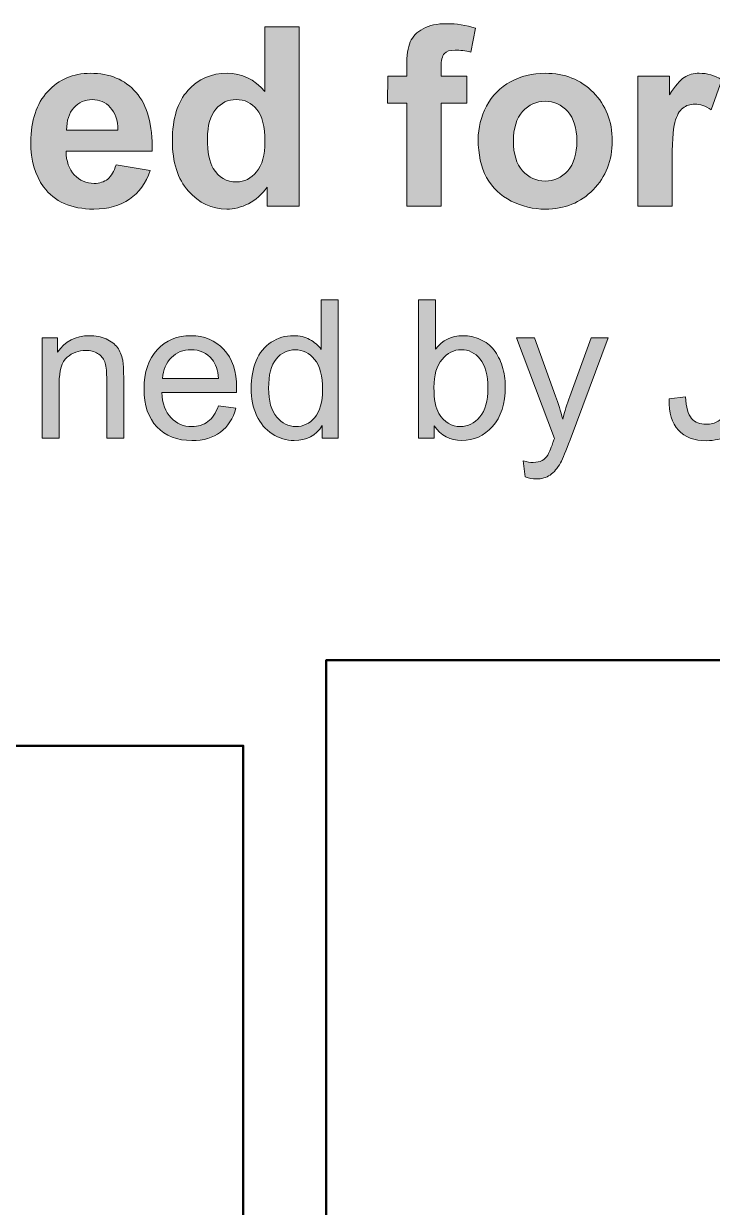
# Model space of a CAD drawing. Header units: inches. Extents: x 1117 to 1992, y -2324 to -585.
# Drawn here: x 1571.14 to 1596.08, y -1708.69 to -1665.86 of the extents above; entities that cross this region are included whole.
import ezdxf

# ---------------------------------------------------------------- set-up
doc = ezdxf.new("R2010")
doc.units = ezdxf.units.IN
doc.header["$MEASUREMENT"] = 0
doc.layers.add('Layer 1', color=7, linetype='Continuous')

# ---------------------------------------------------------------- blocks, each defined once
blk = doc.blocks.new('block 244')
at = {"layer": 'Layer 1', "true_color": 0x010101}
h = blk.add_hatch(color=18, dxfattribs=at)
h.dxf.hatch_style = 2
edge = h.paths.add_edge_path()
edge.add_spline(control_points=[(1584.325, -1667.756), (1584.325, -1667.756), (1585.015, -1667.756), (1585.015, -1667.756), (1585.015, -1667.756), (1585.015, -1667.402), (1585.015, -1667.402), (1585.015, -1667.006), (1585.058, -1666.711), (1585.142, -1666.516), (1585.226, -1666.321), (1585.381, -1666.163), (1585.607, -1666.04), (1585.833, -1665.917), (1586.117, -1665.856), (1586.464, -1665.856), (1586.818, -1665.856), (1587.165, -1665.909), (1587.505, -1666.015), (1587.505, -1666.015), (1587.336, -1666.883), (1587.336, -1666.883), (1587.138, -1666.836), (1586.947, -1666.813), (1586.764, -1666.813), (1586.584, -1666.813), (1586.455, -1666.855), (1586.377, -1666.939), (1586.297, -1667.023), (1586.259, -1667.184), (1586.259, -1667.424), (1586.259, -1667.424), (1586.259, -1667.755), (1586.259, -1667.755), (1586.259, -1667.755), (1587.189, -1667.755), (1587.189, -1667.755), (1587.189, -1667.755), (1587.189, -1668.734), (1587.189, -1668.734), (1587.189, -1668.734), (1586.259, -1668.734), (1586.259, -1668.734), (1586.259, -1668.734), (1586.259, -1672.459), (1586.259, -1672.459), (1586.259, -1672.459), (1585.014, -1672.459), (1585.014, -1672.459), (1585.014, -1672.459), (1585.014, -1668.734), (1585.014, -1668.734), (1585.014, -1668.734), (1584.324, -1668.734), (1584.324, -1668.734), (1584.324, -1668.734), (1584.325, -1667.756), (1584.325, -1667.756), (1584.325, -1667.756), (1584.325, -1667.756), (1584.325, -1667.756)], knot_values=[0, 0, 0, 0, 1, 1, 1, 2, 2, 2, 3, 3, 3, 4, 4, 4, 5, 5, 5, 6, 6, 6, 7, 7, 7, 8, 8, 8, 9, 9, 9, 10, 10, 10, 11, 11, 11, 12, 12, 12, 13, 13, 13, 14, 14, 14, 15, 15, 15, 16, 16, 16, 17, 17, 17, 18, 18, 18, 19, 19, 19, 20, 20, 20, 20], degree=3, periodic=1)
h = blk.add_hatch(color=18, dxfattribs=at)
h.dxf.hatch_style = 2
edge = h.paths.add_edge_path()
edge.add_spline(control_points=[(1581.122, -1672.46), (1581.122, -1672.46), (1579.967, -1672.46), (1579.967, -1672.46), (1579.967, -1672.46), (1579.967, -1671.769), (1579.967, -1671.769), (1579.775, -1672.039), (1579.547, -1672.238), (1579.286, -1672.37), (1579.025, -1672.501), (1578.762, -1672.567), (1578.496, -1672.567), (1577.956, -1672.567), (1577.493, -1672.35), (1577.107, -1671.913), (1576.722, -1671.479), (1576.529, -1670.87), (1576.529, -1670.091), (1576.529, -1669.293), (1576.717, -1668.687), (1577.091, -1668.273), (1577.467, -1667.858), (1577.94, -1667.65), (1578.513, -1667.65), (1579.039, -1667.65), (1579.494, -1667.869), (1579.877, -1668.306), (1579.877, -1668.306), (1579.877, -1665.967), (1579.877, -1665.967), (1579.877, -1665.967), (1581.121, -1665.967), (1581.121, -1665.967), (1581.121, -1665.967), (1581.122, -1672.46), (1581.122, -1672.46), (1581.122, -1672.46), (1581.122, -1672.46), (1581.122, -1672.46)], knot_values=[0, 0, 0, 0, 1, 1, 1, 2, 2, 2, 3, 3, 3, 4, 4, 4, 5, 5, 5, 6, 6, 6, 7, 7, 7, 8, 8, 8, 9, 9, 9, 10, 10, 10, 11, 11, 11, 12, 12, 12, 13, 13, 13, 13], degree=3, periodic=1)
edge = h.paths.add_edge_path()
edge.add_spline(control_points=[(1577.8, -1670.006), (1577.8, -1670.509), (1577.869, -1670.872), (1578.008, -1671.096), (1578.209, -1671.421), (1578.489, -1671.583), (1578.85, -1671.583), (1579.136, -1671.583), (1579.38, -1671.461), (1579.58, -1671.218), (1579.781, -1670.974), (1579.882, -1670.611), (1579.882, -1670.126), (1579.882, -1669.586), (1579.784, -1669.196), (1579.589, -1668.959), (1579.395, -1668.721), (1579.145, -1668.602), (1578.841, -1668.602), (1578.546, -1668.602), (1578.298, -1668.719), (1578.099, -1668.954), (1577.9, -1669.189), (1577.8, -1669.54), (1577.8, -1670.006)], knot_values=[0, 0, 0, 0, 1, 1, 1, 2, 2, 2, 3, 3, 3, 4, 4, 4, 5, 5, 5, 6, 6, 6, 7, 7, 7, 8, 8, 8, 8], degree=3, periodic=1)
h = blk.add_hatch(color=18, dxfattribs=at)
h.dxf.hatch_style = 2
edge = h.paths.add_edge_path()
edge.add_spline(control_points=[(1574.488, -1670.963), (1574.488, -1670.963), (1575.728, -1671.171), (1575.728, -1671.171), (1575.569, -1671.626), (1575.317, -1671.972), (1574.973, -1672.209), (1574.629, -1672.448), (1574.198, -1672.567), (1573.682, -1672.567), (1572.864, -1672.567), (1572.259, -1672.299), (1571.867, -1671.765), (1571.556, -1671.337), (1571.401, -1670.797), (1571.401, -1670.144), (1571.401, -1669.365), (1571.605, -1668.754), (1572.013, -1668.313), (1572.419, -1667.872), (1572.934, -1667.651), (1573.558, -1667.651), (1574.257, -1667.651), (1574.81, -1667.882), (1575.214, -1668.344), (1575.619, -1668.807), (1575.812, -1669.514), (1575.795, -1670.468), (1575.795, -1670.468), (1572.677, -1670.468), (1572.677, -1670.468), (1572.685, -1670.837), (1572.786, -1671.124), (1572.978, -1671.329), (1573.17, -1671.534), (1573.41, -1671.637), (1573.696, -1671.637), (1573.891, -1671.637), (1574.056, -1671.585), (1574.188, -1671.478), (1574.319, -1671.371), (1574.419, -1671.2), (1574.488, -1670.963)], knot_values=[0, 0, 0, 0, 1, 1, 1, 2, 2, 2, 3, 3, 3, 4, 4, 4, 5, 5, 5, 6, 6, 6, 7, 7, 7, 8, 8, 8, 9, 9, 9, 10, 10, 10, 11, 11, 11, 12, 12, 12, 13, 13, 13, 14, 14, 14, 14], degree=3, periodic=1)
edge = h.paths.add_edge_path()
edge.add_spline(control_points=[(1574.558, -1669.705), (1574.55, -1669.345), (1574.457, -1669.072), (1574.279, -1668.884), (1574.102, -1668.697), (1573.887, -1668.603), (1573.633, -1668.603), (1573.361, -1668.603), (1573.137, -1668.702), (1572.959, -1668.9), (1572.782, -1669.098), (1572.695, -1669.366), (1572.698, -1669.705), (1572.698, -1669.705), (1574.558, -1669.705), (1574.558, -1669.705), (1574.558, -1669.705), (1574.558, -1669.705), (1574.558, -1669.705)], knot_values=[0, 0, 0, 0, 1, 1, 1, 2, 2, 2, 3, 3, 3, 4, 4, 4, 5, 5, 5, 6, 6, 6, 6], degree=3, periodic=1)
h = blk.add_hatch(color=18, dxfattribs=at)
h.dxf.hatch_style = 2
edge = h.paths.add_edge_path()
edge.add_spline(control_points=[(1587.602, -1670.042), (1587.602, -1669.629), (1587.704, -1669.229), (1587.908, -1668.842), (1588.112, -1668.455), (1588.4, -1668.16), (1588.774, -1667.956), (1589.147, -1667.752), (1589.564, -1667.651), (1590.025, -1667.651), (1590.736, -1667.651), (1591.32, -1667.882), (1591.774, -1668.344), (1592.229, -1668.807), (1592.456, -1669.391), (1592.456, -1670.096), (1592.456, -1670.808), (1592.228, -1671.397), (1591.767, -1671.866), (1591.308, -1672.334), (1590.731, -1672.568), (1590.034, -1672.568), (1589.603, -1672.568), (1589.191, -1672.471), (1588.8, -1672.275), (1588.41, -1672.081), (1588.112, -1671.795), (1587.908, -1671.418), (1587.705, -1671.041), (1587.602, -1670.583), (1587.602, -1670.042)], knot_values=[0, 0, 0, 0, 1, 1, 1, 2, 2, 2, 3, 3, 3, 4, 4, 4, 5, 5, 5, 6, 6, 6, 7, 7, 7, 8, 8, 8, 9, 9, 9, 10, 10, 10, 10], degree=3, periodic=1)
edge = h.paths.add_edge_path()
edge.add_spline(control_points=[(1588.878, -1670.108), (1588.878, -1670.575), (1588.989, -1670.932), (1589.21, -1671.18), (1589.432, -1671.428), (1589.704, -1671.553), (1590.029, -1671.553), (1590.354, -1671.553), (1590.626, -1671.428), (1590.846, -1671.18), (1591.066, -1670.932), (1591.177, -1670.572), (1591.177, -1670.1), (1591.177, -1669.638), (1591.066, -1669.284), (1590.846, -1669.036), (1590.626, -1668.789), (1590.354, -1668.664), (1590.029, -1668.664), (1589.704, -1668.664), (1589.432, -1668.789), (1589.21, -1669.036), (1588.989, -1669.284), (1588.878, -1669.642), (1588.878, -1670.108)], knot_values=[0, 0, 0, 0, 1, 1, 1, 2, 2, 2, 3, 3, 3, 4, 4, 4, 5, 5, 5, 6, 6, 6, 7, 7, 7, 8, 8, 8, 8], degree=3, periodic=1)
h = blk.add_hatch(color=18, dxfattribs=at)
h.dxf.hatch_style = 2
edge = h.paths.add_edge_path()
edge.add_spline(control_points=[(1594.622, -1672.46), (1594.622, -1672.46), (1593.378, -1672.46), (1593.378, -1672.46), (1593.378, -1672.46), (1593.378, -1667.757), (1593.378, -1667.757), (1593.378, -1667.757), (1594.534, -1667.757), (1594.534, -1667.757), (1594.534, -1667.757), (1594.534, -1668.426), (1594.534, -1668.426), (1594.732, -1668.109), (1594.909, -1667.902), (1595.067, -1667.801), (1595.225, -1667.701), (1595.405, -1667.65), (1595.606, -1667.65), (1595.889, -1667.65), (1596.162, -1667.728), (1596.424, -1667.885), (1596.424, -1667.885), (1596.039, -1668.97), (1596.039, -1668.97), (1595.829, -1668.834), (1595.635, -1668.767), (1595.454, -1668.767), (1595.281, -1668.767), (1595.133, -1668.815), (1595.011, -1668.91), (1594.89, -1669.006), (1594.796, -1669.18), (1594.726, -1669.431), (1594.656, -1669.682), (1594.622, -1670.208), (1594.622, -1671.008), (1594.622, -1671.008), (1594.622, -1672.46), (1594.622, -1672.46), (1594.622, -1672.46), (1594.622, -1672.46), (1594.622, -1672.46)], knot_values=[0, 0, 0, 0, 1, 1, 1, 2, 2, 2, 3, 3, 3, 4, 4, 4, 5, 5, 5, 6, 6, 6, 7, 7, 7, 8, 8, 8, 9, 9, 9, 10, 10, 10, 11, 11, 11, 12, 12, 12, 13, 13, 13, 14, 14, 14, 14], degree=3, periodic=1)
h = blk.add_hatch(color=18, dxfattribs=at)
h.dxf.hatch_style = 2
edge = h.paths.add_edge_path()
edge.add_spline(control_points=[(1581.957, -1680.86), (1581.957, -1680.86), (1581.957, -1680.403), (1581.957, -1680.403), (1581.727, -1680.763), (1581.389, -1680.942), (1580.942, -1680.942), (1580.653, -1680.942), (1580.387, -1680.862), (1580.144, -1680.703), (1579.901, -1680.543), (1579.714, -1680.321), (1579.58, -1680.035), (1579.446, -1679.748), (1579.38, -1679.42), (1579.38, -1679.049), (1579.38, -1678.686), (1579.441, -1678.358), (1579.561, -1678.062), (1579.682, -1677.767), (1579.863, -1677.541), (1580.105, -1677.384), (1580.348, -1677.227), (1580.617, -1677.148), (1580.915, -1677.148), (1581.134, -1677.148), (1581.329, -1677.194), (1581.5, -1677.287), (1581.671, -1677.379), (1581.809, -1677.5), (1581.917, -1677.647), (1581.917, -1677.647), (1581.917, -1675.849), (1581.917, -1675.849), (1581.917, -1675.849), (1582.528, -1675.849), (1582.528, -1675.849), (1582.528, -1675.849), (1582.528, -1680.86), (1582.528, -1680.86), (1582.528, -1680.86), (1581.957, -1680.86), (1581.957, -1680.86), (1581.957, -1680.86), (1581.957, -1680.86), (1581.957, -1680.86), (1581.957, -1680.86), (1581.957, -1680.86), (1581.957, -1680.86)], knot_values=[0, 0, 0, 0, 1, 1, 1, 2, 2, 2, 3, 3, 3, 4, 4, 4, 5, 5, 5, 6, 6, 6, 7, 7, 7, 8, 8, 8, 9, 9, 9, 10, 10, 10, 11, 11, 11, 12, 12, 12, 13, 13, 13, 14, 14, 14, 15, 15, 15, 16, 16, 16, 16], degree=3, periodic=1)
edge = h.paths.add_edge_path()
edge.add_spline(control_points=[(1580.012, -1679.049), (1580.012, -1679.513), (1580.11, -1679.861), (1580.306, -1680.091), (1580.502, -1680.321), (1580.733, -1680.437), (1581, -1680.437), (1581.269, -1680.437), (1581.498, -1680.327), (1581.686, -1680.107), (1581.874, -1679.887), (1581.968, -1679.551), (1581.968, -1679.1), (1581.968, -1678.603), (1581.872, -1678.239), (1581.68, -1678.006), (1581.489, -1677.773), (1581.253, -1677.657), (1580.973, -1677.657), (1580.7, -1677.657), (1580.471, -1677.769), (1580.288, -1677.992), (1580.104, -1678.216), (1580.012, -1678.568), (1580.012, -1679.049)], knot_values=[0, 0, 0, 0, 1, 1, 1, 2, 2, 2, 3, 3, 3, 4, 4, 4, 5, 5, 5, 6, 6, 6, 7, 7, 7, 8, 8, 8, 8], degree=3, periodic=1)
h = blk.add_hatch(color=18, dxfattribs=at)
h.dxf.hatch_style = 2
edge = h.paths.add_edge_path()
edge.add_spline(control_points=[(1586.008, -1680.86), (1586.008, -1680.86), (1585.437, -1680.86), (1585.437, -1680.86), (1585.437, -1680.86), (1585.437, -1675.849), (1585.437, -1675.849), (1585.437, -1675.849), (1586.052, -1675.849), (1586.052, -1675.849), (1586.052, -1675.849), (1586.052, -1677.637), (1586.052, -1677.637), (1586.311, -1677.311), (1586.643, -1677.148), (1587.046, -1677.148), (1587.27, -1677.148), (1587.48, -1677.192), (1587.679, -1677.283), (1587.879, -1677.373), (1588.043, -1677.499), (1588.172, -1677.662), (1588.301, -1677.825), (1588.401, -1678.022), (1588.474, -1678.251), (1588.547, -1678.482), (1588.584, -1678.728), (1588.584, -1678.99), (1588.584, -1679.612), (1588.429, -1680.093), (1588.122, -1680.433), (1587.815, -1680.773), (1587.445, -1680.941), (1587.014, -1680.941), (1586.586, -1680.941), (1586.25, -1680.763), (1586.007, -1680.405), (1586.007, -1680.405), (1586.008, -1680.86), (1586.008, -1680.86), (1586.008, -1680.86), (1586.008, -1680.86), (1586.008, -1680.86)], knot_values=[0, 0, 0, 0, 1, 1, 1, 2, 2, 2, 3, 3, 3, 4, 4, 4, 5, 5, 5, 6, 6, 6, 7, 7, 7, 8, 8, 8, 9, 9, 9, 10, 10, 10, 11, 11, 11, 12, 12, 12, 13, 13, 13, 14, 14, 14, 14], degree=3, periodic=1)
edge = h.paths.add_edge_path()
edge.add_spline(control_points=[(1586, -1679.018), (1586, -1679.453), (1586.06, -1679.768), (1586.178, -1679.962), (1586.372, -1680.278), (1586.634, -1680.437), (1586.965, -1680.437), (1587.233, -1680.437), (1587.466, -1680.32), (1587.662, -1680.087), (1587.859, -1679.853), (1587.955, -1679.505), (1587.955, -1679.042), (1587.955, -1678.568), (1587.861, -1678.219), (1587.674, -1677.993), (1587.486, -1677.767), (1587.258, -1677.654), (1586.992, -1677.654), (1586.723, -1677.654), (1586.491, -1677.771), (1586.294, -1678.005), (1586.099, -1678.238), (1586, -1678.576), (1586, -1679.018)], knot_values=[0, 0, 0, 0, 1, 1, 1, 2, 2, 2, 3, 3, 3, 4, 4, 4, 5, 5, 5, 6, 6, 6, 7, 7, 7, 8, 8, 8, 8], degree=3, periodic=1)
h = blk.add_hatch(color=18, dxfattribs=at)
h.dxf.hatch_style = 2
edge = h.paths.add_edge_path()
edge.add_spline(control_points=[(1594.518, -1679.439), (1594.518, -1679.439), (1595.115, -1679.357), (1595.115, -1679.357), (1595.131, -1679.74), (1595.203, -1680.001), (1595.331, -1680.143), (1595.457, -1680.284), (1595.635, -1680.355), (1595.861, -1680.355), (1596.027, -1680.355), (1596.17, -1680.317), (1596.291, -1680.241), (1596.412, -1680.165), (1596.495, -1680.061), (1596.541, -1679.93), (1596.586, -1679.799), (1596.609, -1679.589), (1596.609, -1679.303), (1596.609, -1679.303), (1596.609, -1675.851), (1596.609, -1675.851), (1596.609, -1675.851), (1597.272, -1675.851), (1597.272, -1675.851), (1597.272, -1675.851), (1597.272, -1679.265), (1597.272, -1679.265), (1597.272, -1679.685), (1597.221, -1680.009), (1597.12, -1680.24), (1597.019, -1680.469), (1596.858, -1680.645), (1596.638, -1680.766), (1596.418, -1680.887), (1596.16, -1680.948), (1595.864, -1680.948), (1595.424, -1680.948), (1595.088, -1680.821), (1594.854, -1680.568), (1594.621, -1680.314), (1594.509, -1679.937), (1594.518, -1679.439)], knot_values=[0, 0, 0, 0, 1, 1, 1, 2, 2, 2, 3, 3, 3, 4, 4, 4, 5, 5, 5, 6, 6, 6, 7, 7, 7, 8, 8, 8, 9, 9, 9, 10, 10, 10, 11, 11, 11, 12, 12, 12, 13, 13, 13, 14, 14, 14, 14], degree=3, periodic=1)
h = blk.add_hatch(color=18, dxfattribs=at)
h.dxf.hatch_style = 2
edge = h.paths.add_edge_path()
edge.add_spline(control_points=[(1571.816, -1680.86), (1571.816, -1680.86), (1571.816, -1677.23), (1571.816, -1677.23), (1571.816, -1677.23), (1572.369, -1677.23), (1572.369, -1677.23), (1572.369, -1677.23), (1572.369, -1677.746), (1572.369, -1677.746), (1572.636, -1677.348), (1573.021, -1677.149), (1573.525, -1677.149), (1573.743, -1677.149), (1573.944, -1677.188), (1574.128, -1677.266), (1574.311, -1677.346), (1574.448, -1677.449), (1574.54, -1677.575), (1574.631, -1677.703), (1574.694, -1677.855), (1574.731, -1678.03), (1574.753, -1678.144), (1574.765, -1678.344), (1574.765, -1678.629), (1574.765, -1678.629), (1574.765, -1680.86), (1574.765, -1680.86), (1574.765, -1680.86), (1574.15, -1680.86), (1574.15, -1680.86), (1574.15, -1680.86), (1574.15, -1678.652), (1574.15, -1678.652), (1574.15, -1678.402), (1574.126, -1678.214), (1574.078, -1678.089), (1574.03, -1677.965), (1573.945, -1677.866), (1573.823, -1677.792), (1573.701, -1677.718), (1573.558, -1677.682), (1573.394, -1677.682), (1573.132, -1677.682), (1572.905, -1677.764), (1572.716, -1677.931), (1572.526, -1678.098), (1572.43, -1678.413), (1572.43, -1678.878), (1572.43, -1678.878), (1572.43, -1680.861), (1572.43, -1680.861), (1572.43, -1680.861), (1571.816, -1680.86), (1571.816, -1680.86), (1571.816, -1680.86), (1571.816, -1680.86), (1571.816, -1680.86)], knot_values=[0, 0, 0, 0, 1, 1, 1, 2, 2, 2, 3, 3, 3, 4, 4, 4, 5, 5, 5, 6, 6, 6, 7, 7, 7, 8, 8, 8, 9, 9, 9, 10, 10, 10, 11, 11, 11, 12, 12, 12, 13, 13, 13, 14, 14, 14, 15, 15, 15, 16, 16, 16, 17, 17, 17, 18, 18, 18, 19, 19, 19, 19], degree=3, periodic=1)
h = blk.add_hatch(color=18, dxfattribs=at)
h.dxf.hatch_style = 2
edge = h.paths.add_edge_path()
edge.add_spline(control_points=[(1578.194, -1679.691), (1578.194, -1679.691), (1578.829, -1679.77), (1578.829, -1679.77), (1578.729, -1680.142), (1578.543, -1680.43), (1578.272, -1680.635), (1578.001, -1680.84), (1577.655, -1680.942), (1577.234, -1680.942), (1576.703, -1680.942), (1576.282, -1680.779), (1575.971, -1680.452), (1575.66, -1680.124), (1575.505, -1679.666), (1575.505, -1679.076), (1575.505, -1678.466), (1575.662, -1677.992), (1575.976, -1677.655), (1576.292, -1677.317), (1576.699, -1677.148), (1577.201, -1677.148), (1577.686, -1677.148), (1578.083, -1677.314), (1578.39, -1677.644), (1578.697, -1677.975), (1578.852, -1678.439), (1578.852, -1679.038), (1578.852, -1679.075), (1578.851, -1679.13), (1578.848, -1679.203), (1578.848, -1679.203), (1576.141, -1679.203), (1576.141, -1679.203), (1576.163, -1679.601), (1576.277, -1679.906), (1576.479, -1680.119), (1576.682, -1680.331), (1576.936, -1680.437), (1577.238, -1680.437), (1577.464, -1680.437), (1577.657, -1680.377), (1577.815, -1680.259), (1577.974, -1680.14), (1578.101, -1679.951), (1578.194, -1679.691)], knot_values=[0, 0, 0, 0, 1, 1, 1, 2, 2, 2, 3, 3, 3, 4, 4, 4, 5, 5, 5, 6, 6, 6, 7, 7, 7, 8, 8, 8, 9, 9, 9, 10, 10, 10, 11, 11, 11, 12, 12, 12, 13, 13, 13, 14, 14, 14, 15, 15, 15, 15], degree=3, periodic=1)
edge = h.paths.add_edge_path()
edge.add_spline(control_points=[(1576.174, -1678.697), (1576.174, -1678.697), (1578.201, -1678.697), (1578.201, -1678.697), (1578.173, -1678.391), (1578.095, -1678.162), (1577.968, -1678.01), (1577.771, -1677.773), (1577.518, -1677.654), (1577.206, -1677.654), (1576.923, -1677.654), (1576.686, -1677.749), (1576.493, -1677.938), (1576.3, -1678.127), (1576.194, -1678.38), (1576.174, -1678.697)], knot_values=[0, 0, 0, 0, 1, 1, 1, 2, 2, 2, 3, 3, 3, 4, 4, 4, 5, 5, 5, 5], degree=3, periodic=1)
h = blk.add_hatch(color=18, dxfattribs=at)
h.dxf.hatch_style = 2
edge = h.paths.add_edge_path()
edge.add_spline(control_points=[(1589.306, -1682.258), (1589.306, -1682.258), (1589.237, -1681.681), (1589.237, -1681.681), (1589.372, -1681.717), (1589.489, -1681.735), (1589.589, -1681.735), (1589.727, -1681.735), (1589.835, -1681.712), (1589.918, -1681.667), (1589.999, -1681.621), (1590.067, -1681.557), (1590.119, -1681.476), (1590.158, -1681.414), (1590.22, -1681.262), (1590.307, -1681.018), (1590.318, -1680.983), (1590.337, -1680.933), (1590.362, -1680.867), (1590.362, -1680.867), (1588.984, -1677.23), (1588.984, -1677.23), (1588.984, -1677.23), (1589.647, -1677.23), (1589.647, -1677.23), (1589.647, -1677.23), (1590.404, -1679.332), (1590.404, -1679.332), (1590.501, -1679.599), (1590.588, -1679.879), (1590.667, -1680.173), (1590.736, -1679.89), (1590.821, -1679.615), (1590.92, -1679.346), (1590.92, -1679.346), (1591.695, -1677.23), (1591.695, -1677.23), (1591.695, -1677.23), (1592.31, -1677.23), (1592.31, -1677.23), (1592.31, -1677.23), (1590.93, -1680.921), (1590.93, -1680.921), (1590.781, -1681.32), (1590.666, -1681.595), (1590.584, -1681.745), (1590.475, -1681.948), (1590.349, -1682.096), (1590.208, -1682.191), (1590.068, -1682.286), (1589.898, -1682.333), (1589.702, -1682.333), (1589.584, -1682.333), (1589.452, -1682.308), (1589.306, -1682.258)], knot_values=[0, 0, 0, 0, 1, 1, 1, 2, 2, 2, 3, 3, 3, 4, 4, 4, 5, 5, 5, 6, 6, 6, 7, 7, 7, 8, 8, 8, 9, 9, 9, 10, 10, 10, 11, 11, 11, 12, 12, 12, 13, 13, 13, 14, 14, 14, 15, 15, 15, 16, 16, 16, 17, 17, 17, 18, 18, 18, 18], degree=3, periodic=1)
at = {"layer": 'Layer 1', "lineweight": 0}
for points, knots in [([(1584.325, -1667.756), (1584.325, -1667.756), (1585.015, -1667.756), (1585.015, -1667.756), (1585.015, -1667.756), (1585.015, -1667.402), (1585.015, -1667.402), (1585.015, -1667.006), (1585.058, -1666.711), (1585.142, -1666.516), (1585.226, -1666.321), (1585.381, -1666.163), (1585.607, -1666.04), (1585.833, -1665.917), (1586.117, -1665.856), (1586.464, -1665.856), (1586.818, -1665.856), (1587.165, -1665.909), (1587.505, -1666.015), (1587.505, -1666.015), (1587.336, -1666.883), (1587.336, -1666.883), (1587.138, -1666.836), (1586.947, -1666.813), (1586.764, -1666.813), (1586.584, -1666.813), (1586.455, -1666.855), (1586.377, -1666.939), (1586.297, -1667.023), (1586.259, -1667.184), (1586.259, -1667.424), (1586.259, -1667.424), (1586.259, -1667.755), (1586.259, -1667.755), (1586.259, -1667.755), (1587.189, -1667.755), (1587.189, -1667.755), (1587.189, -1667.755), (1587.189, -1668.734), (1587.189, -1668.734), (1587.189, -1668.734), (1586.259, -1668.734), (1586.259, -1668.734), (1586.259, -1668.734), (1586.259, -1672.459), (1586.259, -1672.459), (1586.259, -1672.459), (1585.014, -1672.459), (1585.014, -1672.459), (1585.014, -1672.459), (1585.014, -1668.734), (1585.014, -1668.734), (1585.014, -1668.734), (1584.324, -1668.734), (1584.324, -1668.734), (1584.324, -1668.734), (1584.325, -1667.756), (1584.325, -1667.756), (1584.325, -1667.756), (1584.325, -1667.756), (1584.325, -1667.756)], [0, 0, 0, 0, 1, 1, 1, 2, 2, 2, 3, 3, 3, 4, 4, 4, 5, 5, 5, 6, 6, 6, 7, 7, 7, 8, 8, 8, 9, 9, 9, 10, 10, 10, 11, 11, 11, 12, 12, 12, 13, 13, 13, 14, 14, 14, 15, 15, 15, 16, 16, 16, 17, 17, 17, 18, 18, 18, 19, 19, 19, 20, 20, 20, 20]), ([(1581.122, -1672.46), (1581.122, -1672.46), (1579.967, -1672.46), (1579.967, -1672.46), (1579.967, -1672.46), (1579.967, -1671.769), (1579.967, -1671.769), (1579.775, -1672.039), (1579.547, -1672.238), (1579.286, -1672.37), (1579.025, -1672.501), (1578.762, -1672.567), (1578.496, -1672.567), (1577.956, -1672.567), (1577.493, -1672.35), (1577.107, -1671.913), (1576.722, -1671.479), (1576.529, -1670.87), (1576.529, -1670.091), (1576.529, -1669.293), (1576.717, -1668.687), (1577.091, -1668.273), (1577.467, -1667.858), (1577.94, -1667.65), (1578.513, -1667.65), (1579.039, -1667.65), (1579.494, -1667.869), (1579.877, -1668.306), (1579.877, -1668.306), (1579.877, -1665.967), (1579.877, -1665.967), (1579.877, -1665.967), (1581.121, -1665.967), (1581.121, -1665.967), (1581.121, -1665.967), (1581.122, -1672.46), (1581.122, -1672.46), (1581.122, -1672.46), (1581.122, -1672.46), (1581.122, -1672.46)], [0, 0, 0, 0, 1, 1, 1, 2, 2, 2, 3, 3, 3, 4, 4, 4, 5, 5, 5, 6, 6, 6, 7, 7, 7, 8, 8, 8, 9, 9, 9, 10, 10, 10, 11, 11, 11, 12, 12, 12, 13, 13, 13, 13]), ([(1574.488, -1670.963), (1574.488, -1670.963), (1575.728, -1671.171), (1575.728, -1671.171), (1575.569, -1671.626), (1575.317, -1671.972), (1574.973, -1672.209), (1574.629, -1672.448), (1574.198, -1672.567), (1573.682, -1672.567), (1572.864, -1672.567), (1572.259, -1672.299), (1571.867, -1671.765), (1571.556, -1671.337), (1571.401, -1670.797), (1571.401, -1670.144), (1571.401, -1669.365), (1571.605, -1668.754), (1572.013, -1668.313), (1572.419, -1667.872), (1572.934, -1667.651), (1573.558, -1667.651), (1574.257, -1667.651), (1574.81, -1667.882), (1575.214, -1668.344), (1575.619, -1668.807), (1575.812, -1669.514), (1575.795, -1670.468), (1575.795, -1670.468), (1572.677, -1670.468), (1572.677, -1670.468), (1572.685, -1670.837), (1572.786, -1671.124), (1572.978, -1671.329), (1573.17, -1671.534), (1573.41, -1671.637), (1573.696, -1671.637), (1573.891, -1671.637), (1574.056, -1671.585), (1574.188, -1671.478), (1574.319, -1671.371), (1574.419, -1671.2), (1574.488, -1670.963)], [0, 0, 0, 0, 1, 1, 1, 2, 2, 2, 3, 3, 3, 4, 4, 4, 5, 5, 5, 6, 6, 6, 7, 7, 7, 8, 8, 8, 9, 9, 9, 10, 10, 10, 11, 11, 11, 12, 12, 12, 13, 13, 13, 14, 14, 14, 14]), ([(1587.602, -1670.042), (1587.602, -1669.629), (1587.704, -1669.229), (1587.908, -1668.842), (1588.112, -1668.455), (1588.4, -1668.16), (1588.774, -1667.956), (1589.147, -1667.752), (1589.564, -1667.651), (1590.025, -1667.651), (1590.736, -1667.651), (1591.32, -1667.882), (1591.774, -1668.344), (1592.229, -1668.807), (1592.456, -1669.391), (1592.456, -1670.096), (1592.456, -1670.808), (1592.228, -1671.397), (1591.767, -1671.866), (1591.308, -1672.334), (1590.731, -1672.568), (1590.034, -1672.568), (1589.603, -1672.568), (1589.191, -1672.471), (1588.8, -1672.275), (1588.41, -1672.081), (1588.112, -1671.795), (1587.908, -1671.418), (1587.705, -1671.041), (1587.602, -1670.583), (1587.602, -1670.042)], [0, 0, 0, 0, 1, 1, 1, 2, 2, 2, 3, 3, 3, 4, 4, 4, 5, 5, 5, 6, 6, 6, 7, 7, 7, 8, 8, 8, 9, 9, 9, 10, 10, 10, 10]), ([(1594.622, -1672.46), (1594.622, -1672.46), (1593.378, -1672.46), (1593.378, -1672.46), (1593.378, -1672.46), (1593.378, -1667.757), (1593.378, -1667.757), (1593.378, -1667.757), (1594.534, -1667.757), (1594.534, -1667.757), (1594.534, -1667.757), (1594.534, -1668.426), (1594.534, -1668.426), (1594.732, -1668.109), (1594.909, -1667.902), (1595.067, -1667.801), (1595.225, -1667.701), (1595.405, -1667.65), (1595.606, -1667.65), (1595.889, -1667.65), (1596.162, -1667.728), (1596.424, -1667.885), (1596.424, -1667.885), (1596.039, -1668.97), (1596.039, -1668.97), (1595.829, -1668.834), (1595.635, -1668.767), (1595.454, -1668.767), (1595.281, -1668.767), (1595.133, -1668.815), (1595.011, -1668.91), (1594.89, -1669.006), (1594.796, -1669.18), (1594.726, -1669.431), (1594.656, -1669.682), (1594.622, -1670.208), (1594.622, -1671.008), (1594.622, -1671.008), (1594.622, -1672.46), (1594.622, -1672.46), (1594.622, -1672.46), (1594.622, -1672.46), (1594.622, -1672.46)], [0, 0, 0, 0, 1, 1, 1, 2, 2, 2, 3, 3, 3, 4, 4, 4, 5, 5, 5, 6, 6, 6, 7, 7, 7, 8, 8, 8, 9, 9, 9, 10, 10, 10, 11, 11, 11, 12, 12, 12, 13, 13, 13, 14, 14, 14, 14]), ([(1574.558, -1669.705), (1574.55, -1669.345), (1574.457, -1669.072), (1574.279, -1668.884), (1574.102, -1668.697), (1573.887, -1668.603), (1573.633, -1668.603), (1573.361, -1668.603), (1573.137, -1668.702), (1572.959, -1668.9), (1572.782, -1669.098), (1572.695, -1669.366), (1572.698, -1669.705), (1572.698, -1669.705), (1574.558, -1669.705), (1574.558, -1669.705), (1574.558, -1669.705), (1574.558, -1669.705), (1574.558, -1669.705)], [0, 0, 0, 0, 1, 1, 1, 2, 2, 2, 3, 3, 3, 4, 4, 4, 5, 5, 5, 6, 6, 6, 6]), ([(1577.8, -1670.006), (1577.8, -1670.509), (1577.869, -1670.872), (1578.008, -1671.096), (1578.209, -1671.421), (1578.489, -1671.583), (1578.85, -1671.583), (1579.136, -1671.583), (1579.38, -1671.461), (1579.58, -1671.218), (1579.781, -1670.974), (1579.882, -1670.611), (1579.882, -1670.126), (1579.882, -1669.586), (1579.784, -1669.196), (1579.589, -1668.959), (1579.395, -1668.721), (1579.145, -1668.602), (1578.841, -1668.602), (1578.546, -1668.602), (1578.298, -1668.719), (1578.099, -1668.954), (1577.9, -1669.189), (1577.8, -1669.54), (1577.8, -1670.006)], [0, 0, 0, 0, 1, 1, 1, 2, 2, 2, 3, 3, 3, 4, 4, 4, 5, 5, 5, 6, 6, 6, 7, 7, 7, 8, 8, 8, 8]), ([(1588.878, -1670.108), (1588.878, -1670.575), (1588.989, -1670.932), (1589.21, -1671.18), (1589.432, -1671.428), (1589.704, -1671.553), (1590.029, -1671.553), (1590.354, -1671.553), (1590.626, -1671.428), (1590.846, -1671.18), (1591.066, -1670.932), (1591.177, -1670.572), (1591.177, -1670.1), (1591.177, -1669.638), (1591.066, -1669.284), (1590.846, -1669.036), (1590.626, -1668.789), (1590.354, -1668.664), (1590.029, -1668.664), (1589.704, -1668.664), (1589.432, -1668.789), (1589.21, -1669.036), (1588.989, -1669.284), (1588.878, -1669.642), (1588.878, -1670.108)], [0, 0, 0, 0, 1, 1, 1, 2, 2, 2, 3, 3, 3, 4, 4, 4, 5, 5, 5, 6, 6, 6, 7, 7, 7, 8, 8, 8, 8]), ([(1581.957, -1680.86), (1581.957, -1680.86), (1581.957, -1680.403), (1581.957, -1680.403), (1581.727, -1680.763), (1581.389, -1680.942), (1580.942, -1680.942), (1580.653, -1680.942), (1580.387, -1680.862), (1580.144, -1680.703), (1579.901, -1680.543), (1579.714, -1680.321), (1579.58, -1680.035), (1579.446, -1679.748), (1579.38, -1679.42), (1579.38, -1679.049), (1579.38, -1678.686), (1579.441, -1678.358), (1579.561, -1678.062), (1579.682, -1677.767), (1579.863, -1677.541), (1580.105, -1677.384), (1580.348, -1677.227), (1580.617, -1677.148), (1580.915, -1677.148), (1581.134, -1677.148), (1581.329, -1677.194), (1581.5, -1677.287), (1581.671, -1677.379), (1581.809, -1677.5), (1581.917, -1677.647), (1581.917, -1677.647), (1581.917, -1675.849), (1581.917, -1675.849), (1581.917, -1675.849), (1582.528, -1675.849), (1582.528, -1675.849), (1582.528, -1675.849), (1582.528, -1680.86), (1582.528, -1680.86), (1582.528, -1680.86), (1581.957, -1680.86), (1581.957, -1680.86), (1581.957, -1680.86), (1581.957, -1680.86), (1581.957, -1680.86), (1581.957, -1680.86), (1581.957, -1680.86), (1581.957, -1680.86)], [0, 0, 0, 0, 1, 1, 1, 2, 2, 2, 3, 3, 3, 4, 4, 4, 5, 5, 5, 6, 6, 6, 7, 7, 7, 8, 8, 8, 9, 9, 9, 10, 10, 10, 11, 11, 11, 12, 12, 12, 13, 13, 13, 14, 14, 14, 15, 15, 15, 16, 16, 16, 16]), ([(1586.008, -1680.86), (1586.008, -1680.86), (1585.437, -1680.86), (1585.437, -1680.86), (1585.437, -1680.86), (1585.437, -1675.849), (1585.437, -1675.849), (1585.437, -1675.849), (1586.052, -1675.849), (1586.052, -1675.849), (1586.052, -1675.849), (1586.052, -1677.637), (1586.052, -1677.637), (1586.311, -1677.311), (1586.643, -1677.148), (1587.046, -1677.148), (1587.27, -1677.148), (1587.48, -1677.192), (1587.679, -1677.283), (1587.879, -1677.373), (1588.043, -1677.499), (1588.172, -1677.662), (1588.301, -1677.825), (1588.401, -1678.022), (1588.474, -1678.251), (1588.547, -1678.482), (1588.584, -1678.728), (1588.584, -1678.99), (1588.584, -1679.612), (1588.429, -1680.093), (1588.122, -1680.433), (1587.815, -1680.773), (1587.445, -1680.941), (1587.014, -1680.941), (1586.586, -1680.941), (1586.25, -1680.763), (1586.007, -1680.405), (1586.007, -1680.405), (1586.008, -1680.86), (1586.008, -1680.86), (1586.008, -1680.86), (1586.008, -1680.86), (1586.008, -1680.86)], [0, 0, 0, 0, 1, 1, 1, 2, 2, 2, 3, 3, 3, 4, 4, 4, 5, 5, 5, 6, 6, 6, 7, 7, 7, 8, 8, 8, 9, 9, 9, 10, 10, 10, 11, 11, 11, 12, 12, 12, 13, 13, 13, 14, 14, 14, 14]), ([(1594.518, -1679.439), (1594.518, -1679.439), (1595.115, -1679.357), (1595.115, -1679.357), (1595.131, -1679.74), (1595.203, -1680.001), (1595.331, -1680.143), (1595.457, -1680.284), (1595.635, -1680.355), (1595.861, -1680.355), (1596.027, -1680.355), (1596.17, -1680.317), (1596.291, -1680.241), (1596.412, -1680.165), (1596.495, -1680.061), (1596.541, -1679.93), (1596.586, -1679.799), (1596.609, -1679.589), (1596.609, -1679.303), (1596.609, -1679.303), (1596.609, -1675.851), (1596.609, -1675.851), (1596.609, -1675.851), (1597.272, -1675.851), (1597.272, -1675.851), (1597.272, -1675.851), (1597.272, -1679.265), (1597.272, -1679.265), (1597.272, -1679.685), (1597.221, -1680.009), (1597.12, -1680.24), (1597.019, -1680.469), (1596.858, -1680.645), (1596.638, -1680.766), (1596.418, -1680.887), (1596.16, -1680.948), (1595.864, -1680.948), (1595.424, -1680.948), (1595.088, -1680.821), (1594.854, -1680.568), (1594.621, -1680.314), (1594.509, -1679.937), (1594.518, -1679.439)], [0, 0, 0, 0, 1, 1, 1, 2, 2, 2, 3, 3, 3, 4, 4, 4, 5, 5, 5, 6, 6, 6, 7, 7, 7, 8, 8, 8, 9, 9, 9, 10, 10, 10, 11, 11, 11, 12, 12, 12, 13, 13, 13, 14, 14, 14, 14]), ([(1571.816, -1680.86), (1571.816, -1680.86), (1571.816, -1677.23), (1571.816, -1677.23), (1571.816, -1677.23), (1572.369, -1677.23), (1572.369, -1677.23), (1572.369, -1677.23), (1572.369, -1677.746), (1572.369, -1677.746), (1572.636, -1677.348), (1573.021, -1677.149), (1573.525, -1677.149), (1573.743, -1677.149), (1573.944, -1677.188), (1574.128, -1677.266), (1574.311, -1677.346), (1574.448, -1677.449), (1574.54, -1677.575), (1574.631, -1677.703), (1574.694, -1677.855), (1574.731, -1678.03), (1574.753, -1678.144), (1574.765, -1678.344), (1574.765, -1678.629), (1574.765, -1678.629), (1574.765, -1680.86), (1574.765, -1680.86), (1574.765, -1680.86), (1574.15, -1680.86), (1574.15, -1680.86), (1574.15, -1680.86), (1574.15, -1678.652), (1574.15, -1678.652), (1574.15, -1678.402), (1574.126, -1678.214), (1574.078, -1678.089), (1574.03, -1677.965), (1573.945, -1677.866), (1573.823, -1677.792), (1573.701, -1677.718), (1573.558, -1677.682), (1573.394, -1677.682), (1573.132, -1677.682), (1572.905, -1677.764), (1572.716, -1677.931), (1572.526, -1678.098), (1572.43, -1678.413), (1572.43, -1678.878), (1572.43, -1678.878), (1572.43, -1680.861), (1572.43, -1680.861), (1572.43, -1680.861), (1571.816, -1680.86), (1571.816, -1680.86), (1571.816, -1680.86), (1571.816, -1680.86), (1571.816, -1680.86)], [0, 0, 0, 0, 1, 1, 1, 2, 2, 2, 3, 3, 3, 4, 4, 4, 5, 5, 5, 6, 6, 6, 7, 7, 7, 8, 8, 8, 9, 9, 9, 10, 10, 10, 11, 11, 11, 12, 12, 12, 13, 13, 13, 14, 14, 14, 15, 15, 15, 16, 16, 16, 17, 17, 17, 18, 18, 18, 19, 19, 19, 19]), ([(1578.194, -1679.691), (1578.194, -1679.691), (1578.829, -1679.77), (1578.829, -1679.77), (1578.729, -1680.142), (1578.543, -1680.43), (1578.272, -1680.635), (1578.001, -1680.84), (1577.655, -1680.942), (1577.234, -1680.942), (1576.703, -1680.942), (1576.282, -1680.779), (1575.971, -1680.452), (1575.66, -1680.124), (1575.505, -1679.666), (1575.505, -1679.076), (1575.505, -1678.466), (1575.662, -1677.992), (1575.976, -1677.655), (1576.292, -1677.317), (1576.699, -1677.148), (1577.201, -1677.148), (1577.686, -1677.148), (1578.083, -1677.314), (1578.39, -1677.644), (1578.697, -1677.975), (1578.852, -1678.439), (1578.852, -1679.038), (1578.852, -1679.075), (1578.851, -1679.13), (1578.848, -1679.203), (1578.848, -1679.203), (1576.141, -1679.203), (1576.141, -1679.203), (1576.163, -1679.601), (1576.277, -1679.906), (1576.479, -1680.119), (1576.682, -1680.331), (1576.936, -1680.437), (1577.238, -1680.437), (1577.464, -1680.437), (1577.657, -1680.377), (1577.815, -1680.259), (1577.974, -1680.14), (1578.101, -1679.951), (1578.194, -1679.691)], [0, 0, 0, 0, 1, 1, 1, 2, 2, 2, 3, 3, 3, 4, 4, 4, 5, 5, 5, 6, 6, 6, 7, 7, 7, 8, 8, 8, 9, 9, 9, 10, 10, 10, 11, 11, 11, 12, 12, 12, 13, 13, 13, 14, 14, 14, 15, 15, 15, 15]), ([(1589.306, -1682.258), (1589.306, -1682.258), (1589.237, -1681.681), (1589.237, -1681.681), (1589.372, -1681.717), (1589.489, -1681.735), (1589.589, -1681.735), (1589.727, -1681.735), (1589.835, -1681.712), (1589.918, -1681.667), (1589.999, -1681.621), (1590.067, -1681.557), (1590.119, -1681.476), (1590.158, -1681.414), (1590.22, -1681.262), (1590.307, -1681.018), (1590.318, -1680.983), (1590.337, -1680.933), (1590.362, -1680.867), (1590.362, -1680.867), (1588.984, -1677.23), (1588.984, -1677.23), (1588.984, -1677.23), (1589.647, -1677.23), (1589.647, -1677.23), (1589.647, -1677.23), (1590.404, -1679.332), (1590.404, -1679.332), (1590.501, -1679.599), (1590.588, -1679.879), (1590.667, -1680.173), (1590.736, -1679.89), (1590.821, -1679.615), (1590.92, -1679.346), (1590.92, -1679.346), (1591.695, -1677.23), (1591.695, -1677.23), (1591.695, -1677.23), (1592.31, -1677.23), (1592.31, -1677.23), (1592.31, -1677.23), (1590.93, -1680.921), (1590.93, -1680.921), (1590.781, -1681.32), (1590.666, -1681.595), (1590.584, -1681.745), (1590.475, -1681.948), (1590.349, -1682.096), (1590.208, -1682.191), (1590.068, -1682.286), (1589.898, -1682.333), (1589.702, -1682.333), (1589.584, -1682.333), (1589.452, -1682.308), (1589.306, -1682.258)], [0, 0, 0, 0, 1, 1, 1, 2, 2, 2, 3, 3, 3, 4, 4, 4, 5, 5, 5, 6, 6, 6, 7, 7, 7, 8, 8, 8, 9, 9, 9, 10, 10, 10, 11, 11, 11, 12, 12, 12, 13, 13, 13, 14, 14, 14, 15, 15, 15, 16, 16, 16, 17, 17, 17, 18, 18, 18, 18]), ([(1576.174, -1678.697), (1576.174, -1678.697), (1578.201, -1678.697), (1578.201, -1678.697), (1578.173, -1678.391), (1578.095, -1678.162), (1577.968, -1678.01), (1577.771, -1677.773), (1577.518, -1677.654), (1577.206, -1677.654), (1576.923, -1677.654), (1576.686, -1677.749), (1576.493, -1677.938), (1576.3, -1678.127), (1576.194, -1678.38), (1576.174, -1678.697)], [0, 0, 0, 0, 1, 1, 1, 2, 2, 2, 3, 3, 3, 4, 4, 4, 5, 5, 5, 5]), ([(1580.012, -1679.049), (1580.012, -1679.513), (1580.11, -1679.861), (1580.306, -1680.091), (1580.502, -1680.321), (1580.733, -1680.437), (1581, -1680.437), (1581.269, -1680.437), (1581.498, -1680.327), (1581.686, -1680.107), (1581.874, -1679.887), (1581.968, -1679.551), (1581.968, -1679.1), (1581.968, -1678.603), (1581.872, -1678.239), (1581.68, -1678.006), (1581.489, -1677.773), (1581.253, -1677.657), (1580.973, -1677.657), (1580.7, -1677.657), (1580.471, -1677.769), (1580.288, -1677.992), (1580.104, -1678.216), (1580.012, -1678.568), (1580.012, -1679.049)], [0, 0, 0, 0, 1, 1, 1, 2, 2, 2, 3, 3, 3, 4, 4, 4, 5, 5, 5, 6, 6, 6, 7, 7, 7, 8, 8, 8, 8]), ([(1586, -1679.018), (1586, -1679.453), (1586.06, -1679.768), (1586.178, -1679.962), (1586.372, -1680.278), (1586.634, -1680.437), (1586.965, -1680.437), (1587.233, -1680.437), (1587.466, -1680.32), (1587.662, -1680.087), (1587.859, -1679.853), (1587.955, -1679.505), (1587.955, -1679.042), (1587.955, -1678.568), (1587.861, -1678.219), (1587.674, -1677.993), (1587.486, -1677.767), (1587.258, -1677.654), (1586.992, -1677.654), (1586.723, -1677.654), (1586.491, -1677.771), (1586.294, -1678.005), (1586.099, -1678.238), (1586, -1678.576), (1586, -1679.018)], [0, 0, 0, 0, 1, 1, 1, 2, 2, 2, 3, 3, 3, 4, 4, 4, 5, 5, 5, 6, 6, 6, 7, 7, 7, 8, 8, 8, 8])]:
    blk.add_open_spline(points, degree=3, knots=knots, dxfattribs=at)
blk = doc.blocks.new('block 242')
at = {"layer": 'Layer 1'}
blk.add_blockref('block 244', (0, 0), dxfattribs=at)

msp = doc.modelspace()

# ---------------------------------------------------------------- linework, layer by layer
at = {"layer": 'Layer 1', "color": 18, "lineweight": 50, "true_color": 0x010101}
msp.add_lwpolyline([(1621.098, -1747.303), (1621.098, -1765.508), (1543.098, -1765.508), (1543.098, -1747.303), (1537.097, -1747.303), (1537.097, -1729.09), (1543.098, -1729.09), (1543.098, -1691.987), (1579.096, -1691.987), (1579.096, -1729.075), (1582.097, -1729.075), (1582.097, -1688.892), (1621.098, -1688.892), (1621.098, -1729.09), (1627.098, -1729.09), (1627.098, -1747.303), (1621.098, -1747.303)], dxfattribs=at)

# ---------------------------------------------------------------- block references
at = {"layer": 'Layer 1'}
msp.add_blockref('block 242', (0, 0), dxfattribs=at)

doc.saveas('drawing.dxf')
